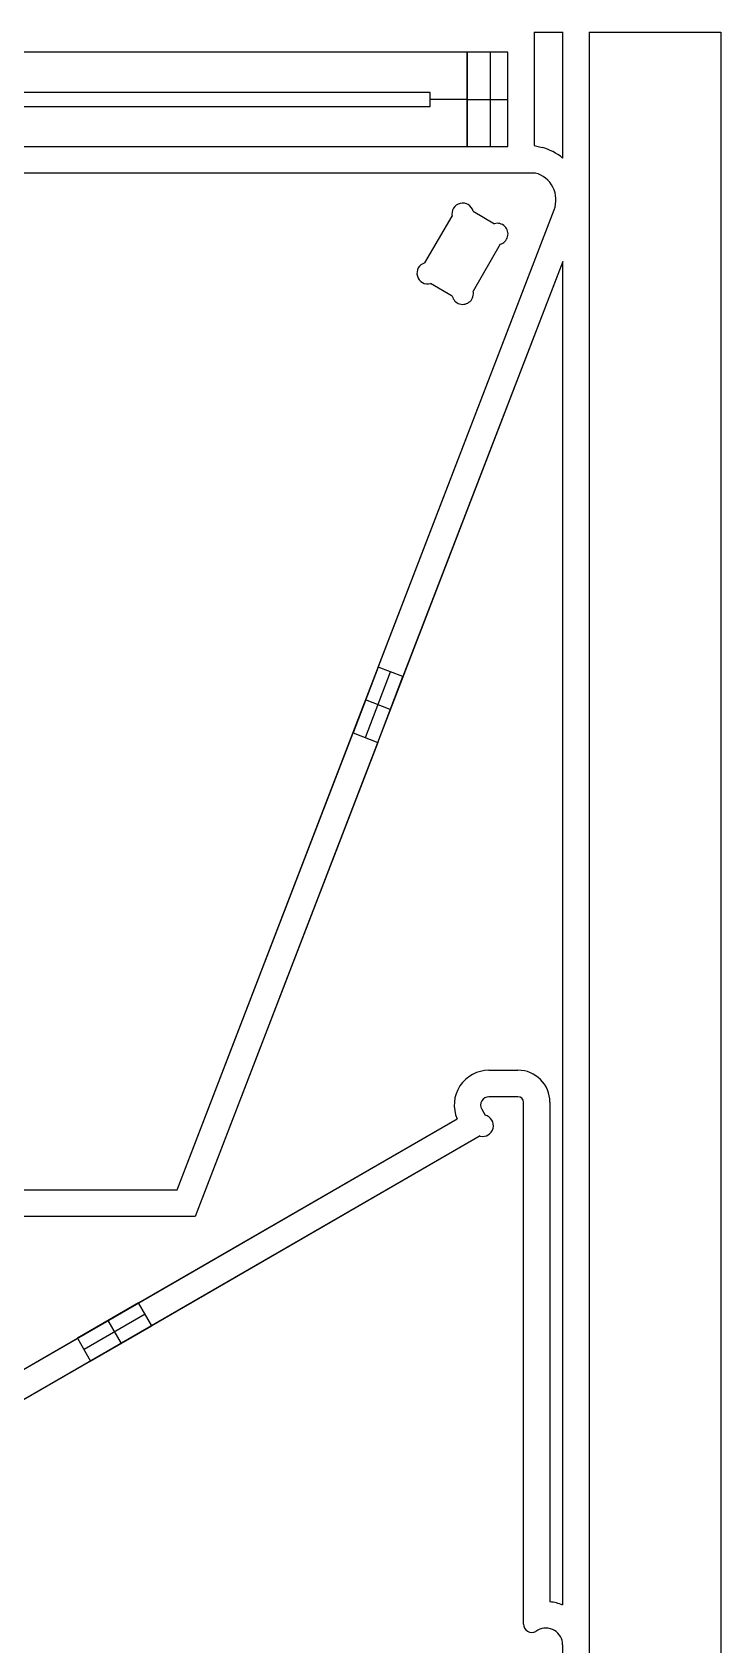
# Model space of a CAD drawing. Extents: x 0 to 96, y 0 to 48.
# Drawn here: x 86.23 to 96, y 25.13 to 48 of the extents above; entities that cross this region are included whole.
import ezdxf

# ---------------------------------------------------------------- set-up
doc = ezdxf.new("R2010")
doc.units = 0
doc.header["$MEASUREMENT"] = 0
doc.layers.add('3D_NESTING', color=18, linetype='CONTINUOUS')

msp = doc.modelspace()

# ---------------------------------------------------------------- linework, layer by layer
at = {"layer": '3D_NESTING'}
for p, q in [((93.352, 48, -0.738), (93.352, 48)), ((93.352, 48), (93.352, 46.395)), ((93.352, 48, -0.738), (93.352, 46.395, -0.738)), ((93.352, 48), (93.757, 48)), ((93.352, 48, -0.738), (93.757, 48, -0.738)), ((93.352, 48, -0.369), (93.352, 46.395, -0.369)), ((93.352, 48, -0.369), (93.757, 48, -0.369)), ((93.757, 48), (93.757, 48, -0.738)), ((93.757, 46.216), (93.757, 48)), ((93.757, 46.216, -0.738), (93.757, 48, -0.738)), ((93.757, 46.216, -0.369), (93.757, 48, -0.369)), ((94.132, 48, -0.738), (94.132, 48)), ((94.132, 48), (94.132, 0)), ((94.132, 48, -0.738), (94.132, 0, -0.738)), ((94.132, 48), (96, 48)), ((94.132, 48, -0.738), (96, 48, -0.738)), ((94.132, 48, -0.369), (94.132, 0, -0.369)), ((94.132, 48, -0.369), (96, 48, -0.369)), ((96, 48), (96, 48, -0.738)), ((96, 48), (96, 0)), ((96, 48, -0.738), (96, 0, -0.738)), ((96, 48, -0.369), (96, 0, -0.369)), ((92.977, 47.717, -0.738), (75.212, 47.717, -0.738)), ((92.401, 47.717, -0.19), (75.788, 47.717, -0.19)), ((92.401, 47.717, -0.369), (75.788, 47.717, -0.369)), ((92.401, 47.717, -0.394), (92.401, 47.717, -0.19)), ((92.977, 47.717, -0.394), (92.401, 47.717, -0.394)), ((92.401, 46.378, -0.394), (92.401, 47.717, -0.394)), ((92.401, 47.717, -0.19), (92.401, 46.378, -0.19)), ((92.401, 46.378, -0.197), (92.401, 47.717, -0.197)), ((92.726, 47.717, -0.394), (92.726, 46.378, -0.394)), ((92.977, 46.378, -0.738), (92.977, 47.717, -0.738)), ((92.977, 46.378, -0.394), (92.977, 47.717, -0.394)), ((92.977, 47.717, -0.394), (92.977, 47.717, -0.738)), ((91.878, 47.146, -0.19), (76.311, 47.146, -0.19)), ((91.878, 47.146), (76.311, 47.146)), ((91.878, 47.146, -0.095), (76.311, 47.146, -0.095)), ((91.878, 47.146), (91.878, 47.146, -0.19)), ((91.878, 46.949, -0.19), (91.878, 47.146, -0.19)), ((91.878, 46.949), (91.878, 47.146)), ((91.878, 46.949, -0.095), (91.878, 47.146, -0.095)), ((93.352, 47.243), (93.352, 47.243, -0.738)), ((93.757, 47.154), (93.757, 47.154, -0.738)), ((76.311, 46.949, -0.19), (91.878, 46.949, -0.19)), ((76.311, 46.949), (91.878, 46.949)), ((76.311, 46.949, -0.095), (91.878, 46.949, -0.095)), ((91.878, 47.047), (91.878, 47.047, -0.19)), ((92.401, 47.047, -0.19), (91.878, 47.047, -0.19)), ((91.878, 46.949), (91.878, 46.949, -0.19)), ((92.401, 47.047, -0.394), (92.977, 47.047, -0.394)), ((92.401, 47.047, -0.19), (92.401, 47.047, -0.394)), ((92.977, 47.047, -0.394), (92.977, 47.047, -0.738)), ((75.788, 46.378, -0.19), (92.401, 46.378, -0.19)), ((75.788, 46.378, -0.369), (92.401, 46.378, -0.369)), ((84.594, 46.378, -0.738), (92.977, 46.378, -0.738)), ((92.401, 46.378, -0.394), (92.977, 46.378, -0.394)), ((92.401, 46.378, -0.19), (92.401, 46.378, -0.394)), ((92.977, 46.378, -0.394), (92.977, 46.378, -0.738)), ((93.352, 46.395), (93.352, 46.395, -0.738)), ((93.352, 46.395), (93.464, 46.366)), ((93.352, 46.395, -0.738), (93.464, 46.366, -0.738)), ((93.352, 46.395, -0.369), (93.464, 46.366, -0.369)), ((93.408, 46.38), (93.408, 46.38, -0.738)), ((93.464, 46.366), (93.464, 46.366, -0.738)), ((93.618, 46.307), (93.618, 46.307, -0.738)), ((93.757, 46.216), (93.757, 46.216, -0.738)), ((93.369, 46.003), (74.374, 46.003)), ((93.369, 46.003, -0.369), (74.374, 46.003, -0.369)), ((93.369, 46.003, -0.738), (84.594, 46.003, -0.738)), ((93.369, 46.003), (93.369, 46.003, -0.738)), ((93.619, 45.802), (93.619, 45.802, -0.738)), ((92.302, 45.573), (92.302, 45.573, -0.738)), ((88.287, 31.577), (93.636, 45.481)), ((88.287, 31.577, -0.369), (93.636, 45.481, -0.369)), ((91.141, 38.995, -0.738), (93.636, 45.481, -0.738)), ((91.8, 44.729), (92.191, 45.389)), ((91.8, 44.729, -0.738), (92.191, 45.389, -0.738)), ((91.8, 44.729, -0.369), (92.191, 45.389, -0.369)), ((92.191, 45.389), (92.191, 45.389, -0.738)), ((92.486, 45.461), (92.486, 45.461, -0.738)), ((92.486, 45.461), (92.788, 45.284)), ((92.486, 45.461, -0.738), (92.788, 45.284, -0.738)), ((92.486, 45.461, -0.369), (92.788, 45.284, -0.369)), ((92.637, 45.373), (92.637, 45.373, -0.738)), ((93.636, 45.481), (93.636, 45.481, -0.738)), ((92.788, 45.284), (92.788, 45.284, -0.738)), ((92.975, 45.179), (92.975, 45.179, -0.738)), ((91.995, 45.059), (91.995, 45.059, -0.738)), ((92.87, 44.992), (92.486, 44.328)), ((92.87, 44.992, -0.738), (92.486, 44.328, -0.738)), ((92.87, 44.992, -0.369), (92.486, 44.328, -0.369)), ((92.87, 44.992), (92.87, 44.992, -0.738)), ((93.757, 44.75), (88.544, 31.202)), ((93.757, 44.75, -0.369), (88.544, 31.202, -0.369)), ((93.757, 44.75, -0.738), (91.491, 38.861, -0.738)), ((91.8, 44.729), (91.8, 44.729, -0.738)), ((92.678, 44.66), (92.678, 44.66, -0.738)), ((93.757, 44.75), (93.757, 44.75, -0.738)), ((93.757, 25.69), (93.757, 44.75)), ((93.757, 25.69, -0.738), (93.757, 44.75, -0.738)), ((93.757, 25.69, -0.369), (93.757, 44.75, -0.369)), ((91.695, 44.541), (91.695, 44.541, -0.738)), ((92.191, 44.256), (91.883, 44.436)), ((91.883, 44.436), (91.883, 44.436, -0.738)), ((92.191, 44.256, -0.738), (91.883, 44.436, -0.738)), ((92.191, 44.256, -0.369), (91.883, 44.436, -0.369)), ((92.037, 44.346), (92.037, 44.346, -0.738)), ((92.191, 44.256), (92.191, 44.256, -0.738)), ((92.486, 44.328), (92.486, 44.328, -0.738)), ((92.374, 44.144), (92.374, 44.144, -0.738)), ((91.141, 38.995, -0.738), (90.782, 38.062, -0.738)), ((91.141, 38.995, -0.613), (90.782, 38.062, -0.613)), ((90.957, 37.995, -0.738), (91.316, 38.928, -0.738)), ((90.957, 37.995, -0.613), (91.316, 38.928, -0.613)), ((91.491, 38.861, -0.738), (91.141, 38.995, -0.738)), ((91.491, 38.861, -0.613), (91.141, 38.995, -0.613)), ((91.141, 38.995, -0.738), (91.141, 38.995, -0.613)), ((91.491, 38.861, -0.675), (91.141, 38.995, -0.675)), ((91.316, 38.928, -0.738), (91.316, 38.928, -0.613)), ((91.132, 37.927, -0.738), (91.491, 38.861, -0.738)), ((91.132, 37.927, -0.613), (91.491, 38.861, -0.613)), ((91.491, 38.861, -0.738), (91.491, 38.861, -0.613)), ((90.961, 38.529), (90.961, 38.529, -0.613)), ((91.311, 38.394, -0.738), (90.961, 38.529, -0.738)), ((91.311, 38.394, -0.613), (90.961, 38.529, -0.613)), ((88.287, 31.577, -0.738), (90.782, 38.062, -0.738)), ((90.782, 38.062, -0.738), (91.132, 37.927, -0.738)), ((90.782, 38.062, -0.613), (91.132, 37.927, -0.613)), ((90.782, 38.062, -0.738), (90.782, 38.062, -0.613)), ((90.782, 38.062, -0.675), (91.132, 37.927, -0.675)), ((90.957, 37.995, -0.738), (90.957, 37.995, -0.613)), ((91.132, 37.927, -0.738), (88.544, 31.202, -0.738)), ((91.132, 37.927, -0.738), (91.132, 37.927, -0.613)), ((93.757, 35.22), (93.757, 35.22, -0.738)), ((92.711, 33.275), (92.711, 33.275, -0.738)), ((92.711, 33.275), (93.122, 33.275)), ((92.711, 33.275, -0.738), (93.122, 33.275, -0.738)), ((92.711, 33.275, -0.369), (93.122, 33.275, -0.369)), ((92.916, 33.275), (92.916, 33.275, -0.738)), ((93.122, 33.275), (93.122, 33.275, -0.738)), ((92.299, 33.053), (92.299, 33.053, -0.738)), ((93.442, 33.142), (93.442, 33.142, -0.738)), ((92.609, 32.841), (92.609, 32.841, -0.738)), ((92.609, 32.723), (92.609, 32.723, -0.738)), ((92.609, 32.723), (92.659, 32.638)), ((92.609, 32.723, -0.738), (92.659, 32.638, -0.738)), ((92.609, 32.723, -0.369), (92.659, 32.638, -0.369)), ((92.711, 32.9), (92.711, 32.9, -0.738)), ((93.122, 32.9), (92.711, 32.9)), ((93.122, 32.9, -0.738), (92.711, 32.9, -0.738)), ((93.122, 32.9, -0.369), (92.711, 32.9, -0.369)), ((92.916, 32.9), (92.916, 32.9, -0.738)), ((93.122, 32.9), (93.122, 32.9, -0.738)), ((93.177, 32.877), (93.177, 32.877, -0.738)), ((93.2, 32.822), (93.2, 32.822, -0.738)), ((93.2, 25.419), (93.2, 32.822)), ((93.2, 25.419, -0.738), (93.2, 32.822, -0.738)), ((93.2, 25.419, -0.369), (93.2, 32.822, -0.369)), ((93.575, 32.822), (93.575, 32.822, -0.738)), ((93.575, 32.822), (93.575, 25.735)), ((93.575, 32.822, -0.738), (93.575, 25.735, -0.738)), ((93.575, 32.822, -0.369), (93.575, 25.735, -0.369)), ((82.35, 26.865), (92.258, 32.587)), ((82.35, 26.865, -0.369), (92.258, 32.587, -0.369)), ((87.737, 29.976, -0.738), (92.258, 32.587, -0.738)), ((92.258, 32.587), (92.258, 32.587, -0.738)), ((92.634, 32.68), (92.634, 32.68, -0.738)), ((92.659, 32.638), (92.659, 32.638, -0.738)), ((92.586, 32.343), (80.152, 25.163)), ((92.586, 32.343, -0.369), (80.152, 25.163, -0.369)), ((92.586, 32.343, -0.738), (87.925, 29.651, -0.738)), ((92.586, 32.343), (92.586, 32.343, -0.738)), ((92.77, 32.454), (92.77, 32.454, -0.738)), ((86.045, 31.577), (88.287, 31.577)), ((86.045, 31.577, -0.738), (88.287, 31.577, -0.738)), ((86.045, 31.577, -0.369), (88.287, 31.577, -0.369)), ((87.166, 31.577), (87.166, 31.577, -0.738)), ((88.287, 31.577), (88.287, 31.577, -0.738)), ((88.637, 31.442), (88.637, 31.442, -0.738)), ((88.544, 31.202), (85.97, 31.202)), ((88.544, 31.202, -0.738), (85.97, 31.202, -0.738)), ((88.544, 31.202, -0.369), (85.97, 31.202, -0.369)), ((88.287, 31.202), (88.287, 31.202, -0.738)), ((88.544, 31.202), (88.544, 31.202, -0.738)), ((87.737, 29.976, -0.738), (86.871, 29.476, -0.738)), ((87.737, 29.976, -0.613), (86.871, 29.476, -0.613)), ((87.925, 29.651, -0.738), (87.737, 29.976, -0.738)), ((87.925, 29.651, -0.613), (87.737, 29.976, -0.613)), ((87.737, 29.976, -0.738), (87.737, 29.976, -0.613)), ((87.925, 29.651, -0.675), (87.737, 29.976, -0.675)), ((87.831, 29.814, -0.738), (86.965, 29.314, -0.738)), ((87.831, 29.814, -0.613), (86.965, 29.314, -0.613)), ((87.831, 29.814, -0.738), (87.831, 29.814, -0.613)), ((87.059, 29.151, -0.738), (87.925, 29.651, -0.738)), ((87.059, 29.151, -0.613), (87.925, 29.651, -0.613)), ((87.304, 29.726), (87.304, 29.726, -0.613)), ((87.304, 29.726, -0.738), (87.492, 29.401, -0.738)), ((87.304, 29.726, -0.613), (87.492, 29.401, -0.613)), ((87.925, 29.651, -0.738), (87.925, 29.651, -0.613)), ((82.35, 26.865, -0.738), (86.871, 29.476, -0.738)), ((86.871, 29.476, -0.738), (87.059, 29.151, -0.738)), ((86.871, 29.476, -0.613), (87.059, 29.151, -0.613)), ((86.871, 29.476, -0.738), (86.871, 29.476, -0.613)), ((86.871, 29.476, -0.675), (87.059, 29.151, -0.675)), ((86.965, 29.314, -0.738), (86.965, 29.314, -0.613)), ((87.059, 29.151, -0.738), (80.152, 25.163, -0.738)), ((87.059, 29.151, -0.738), (87.059, 29.151, -0.613)), ((93.2, 29.12), (93.2, 29.12, -0.738)), ((93.575, 29.278), (93.575, 29.278, -0.738)), ((86.369, 28.753), (86.369, 28.753, -0.738)), ((93.575, 25.735), (93.575, 25.735, -0.738)), ((93.668, 25.719), (93.668, 25.719, -0.738)), ((93.757, 25.69), (93.757, 25.69, -0.738)), ((93.2, 25.419), (93.2, 25.419, -0.738)), ((93.259, 25.317), (93.259, 25.317, -0.738)), ((93.405, 25.332), (93.376, 25.316)), ((93.405, 25.332, -0.738), (93.376, 25.316, -0.738)), ((93.405, 25.332, -0.369), (93.376, 25.316, -0.369)), ((93.376, 25.316), (93.376, 25.316, -0.738)), ((93.39, 25.324), (93.39, 25.324, -0.738)), ((93.405, 25.332), (93.405, 25.332, -0.738)), ((93.64, 25.33), (93.64, 25.33, -0.738)), ((93.757, 25.126), (93.757, 25.126, -0.738)), ((93.757, 22.906), (93.757, 25.126)), ((93.757, 22.906, -0.738), (93.757, 25.126, -0.738)), ((93.757, 22.906, -0.369), (93.757, 25.126, -0.369))]:
    msp.add_line(p, q, dxfattribs=at)
for centre, radius, start, end in [((93.268, 45.622), 0.769, 50.5764, 75.277), ((93.268, 45.622, -0.738), 0.769, 50.5764, 75.277), ((93.268, 45.622, -0.369), 0.769, 50.5764, 75.277), ((93.268, 45.622), 0.394, 338.9583, 75.277), ((93.268, 45.622, -0.738), 0.394, 338.9583, 75.277), ((93.268, 45.622, -0.369), 0.394, 338.9583, 75.277), ((92.338, 45.425), 0.152, 13.8426, 193.8426), ((92.338, 45.425, -0.738), 0.152, 13.8426, 193.8426), ((92.338, 45.425, -0.369), 0.152, 13.8426, 193.8426), ((92.829, 45.138), 0.152, 285.5334, 105.5334), ((92.829, 45.138, -0.738), 0.152, 285.5334, 105.5334), ((92.829, 45.138, -0.369), 0.152, 285.5334, 105.5334), ((91.841, 44.582), 0.152, 105.7881, 285.7881), ((91.841, 44.582, -0.738), 0.152, 105.7881, 285.7881), ((91.841, 44.582, -0.369), 0.152, 105.7881, 285.7881), ((92.338, 44.292), 0.152, 193.5879, 13.5879), ((92.338, 44.292, -0.738), 0.152, 193.5879, 13.5879), ((92.338, 44.292, -0.369), 0.152, 193.5879, 13.5879), ((92.711, 32.782), 0.493, 89.9999, 203.3603), ((92.711, 32.782, -0.738), 0.493, 89.9999, 203.3603), ((92.711, 32.782, -0.369), 0.493, 89.9999, 203.3603), ((93.122, 32.822), 0.454, 360, 90), ((93.122, 32.822, -0.738), 0.454, 360, 90), ((93.122, 32.822, -0.369), 0.454, 360, 90), ((92.711, 32.782), 0.118, 89.9999, 210.312), ((92.711, 32.782, -0.738), 0.118, 89.9999, 210.312), ((92.711, 32.782, -0.369), 0.118, 89.9999, 210.312), ((93.122, 32.822), 0.0787, 0, 90), ((93.122, 32.822, -0.738), 0.0787, 0, 90), ((93.122, 32.822, -0.369), 0.0787, 0, 90), ((92.622, 32.49), 0.152, 256.1574, 76.1574), ((92.622, 32.49, -0.738), 0.152, 256.1574, 76.1574), ((92.622, 32.49, -0.369), 0.152, 256.1574, 76.1574), ((93.52, 25.126), 0.611, 67.2648, 84.8438), ((93.52, 25.126, -0.738), 0.611, 67.2648, 84.8438), ((93.52, 25.126, -0.369), 0.611, 67.2648, 84.8438), ((93.318, 25.419), 0.118, 179.9999, 299.3398), ((93.318, 25.419, -0.738), 0.118, 179.9999, 299.3398), ((93.318, 25.419, -0.369), 0.118, 179.9999, 299.3398), ((93.52, 25.126), 0.236, 0, 119.3398), ((93.52, 25.126, -0.738), 0.236, 0, 119.3398), ((93.52, 25.126, -0.369), 0.236, 0, 119.3398)]:
    msp.add_arc(centre, radius, start, end, dxfattribs=at)

doc.saveas('drawing.dxf')
